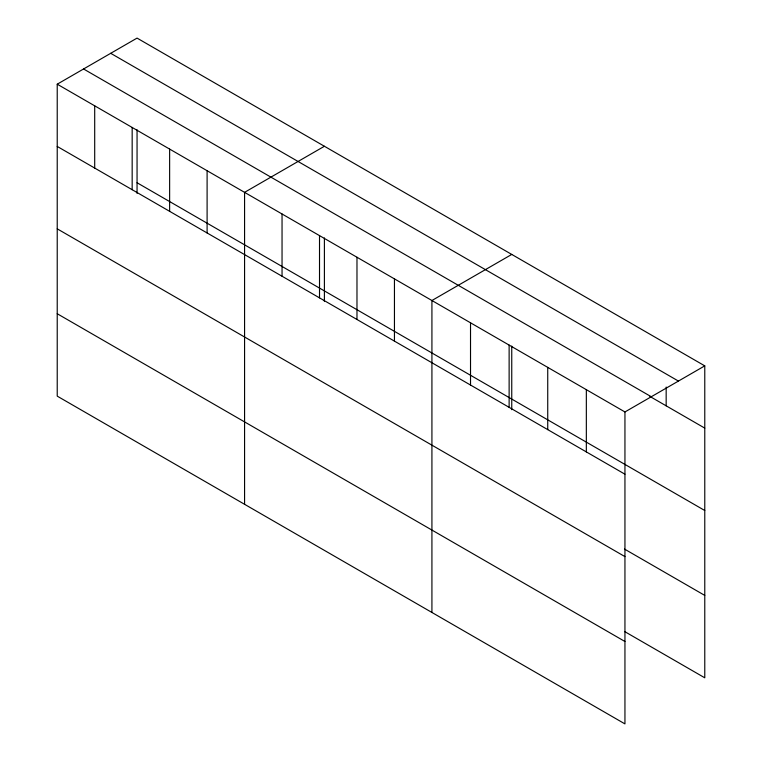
<?xml version="1.0" encoding="UTF-8"?>
<svg xmlns="http://www.w3.org/2000/svg" width="762" height="762" viewBox="0 0 762 762"><rect width="100%" height="100%" fill="white"/><g stroke="black" fill="none" stroke-linecap="round" stroke-linejoin="round"><path stroke-width="1.14" d="M57.226 84.191L624.945 411.956L624.945 723.9L57.226 396.135L57.226 84.191L137.055 38.1L704.774 365.865L704.774 677.809L624.516 631.479M324.402 146.266L244.573 192.348L244.573 504.292M511.75 254.432L431.921 300.514L431.921 612.457M624.945 411.956L704.774 365.865M110.709 53.311L678.428 381.076M83.572 68.98L651.291 396.745M649.91 396.44L704.774 428.12M137.055 182.747L704.774 510.511M57.226 146.437L624.945 474.202M624.516 549.078L704.774 595.408M57.226 228.838L624.945 556.603M57.226 313.734L624.945 641.499M666.169 387.039L666.169 405.832M586.34 389.668L586.34 451.914M547.735 367.379L547.735 429.625M511.75 346.1L511.75 409.689M509.13 345.091L509.13 407.337M470.525 322.802L470.525 385.048M394.449 278.882L394.449 341.128M356.978 257.251L356.978 319.497M324.402 237.944L324.402 301.523M319.516 235.62L319.516 297.866M282.045 213.989L282.045 276.235M207.102 170.717L207.102 232.962M169.631 149.085L169.631 211.331M137.055 129.778L137.055 193.358M132.169 127.454L132.169 189.7M94.698 105.823L94.698 168.069"/></g></svg>
